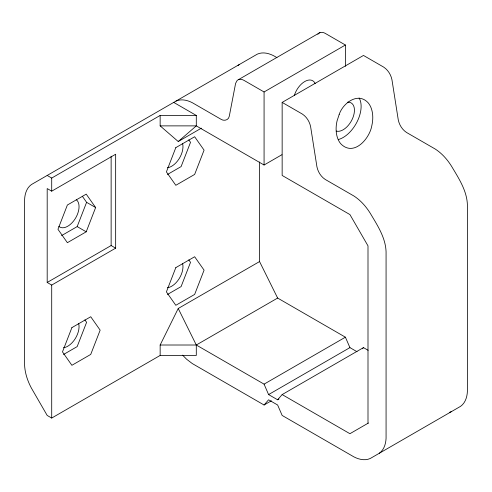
<?xml version="1.0" encoding="UTF-8"?>
<svg xmlns="http://www.w3.org/2000/svg" width="492" height="492" viewBox="0 0 492 492"><rect width="100%" height="100%" fill="white"/><g stroke="black" fill="none" stroke-linecap="round" stroke-linejoin="round"><path stroke-width="0.74" d="M61.586 235.6L77.176 226.597L86.598 202.323L82.318 196.234M86.217 231.812L95.632 207.538L86.217 194.137L67.379 205.016L57.958 229.29L67.379 242.691L86.217 231.812L77.176 226.597M276.916 57.644C271.283 53.979 263.817 51.211 257.298 54.145L31.377 184.574C26.666 187.913 24.821 194.014 24.6 199.555L24.6 365.248C25 373.243 27.626 381.029 31.377 388.053L47.189 415.445L51.709 418.052L160.152 355.445L160.152 345.009L178.227 308.49L259.555 261.566L259.555 161.985M317.863 34.28C319.413 31.783 322.949 31.974 325.206 33.351L345.402 45.012L345.402 66.315M182.587 355.132L186.628 359.246L192.329 363.588L264.075 405.008L268.589 399.793L277.629 405.008L282.15 415.445L353.896 456.865C358.803 459.442 365.009 460.899 370.255 458.489L460.623 406.312C465.334 402.973 467.179 396.872 467.4 391.331L467.4 204.77C466.877 190.502 458.606 178.165 451.588 166.314C447.376 159.556 441.945 153.381 435.223 149.039L406.533 132.477C402.216 129.648 399.295 124.9 398.268 119.882L391.946 79.704C390.912 74.686 387.991 69.938 383.674 67.109L363.477 55.448L282.15 102.404L282.15 175.447L349.923 214.573L367.998 245.877L367.998 423.268M160.152 345.009L196.296 345.009L264.075 384.141L268.589 394.578L277.629 399.793L282.15 394.578L363.477 347.616L368.127 350.304M362.475 348.779L363.477 347.616M196.296 115.448L160.152 115.448L160.152 125.878L178.227 141.53L196.296 125.878L196.296 115.448L173.707 102.404M238.054 65.504L239.223 64.575M379.289 453.267C384.006 449.928 385.845 443.833 386.072 438.286L386.072 251.732C385.55 237.458 377.278 225.121 370.255 213.27C366.042 206.511 360.618 200.342 353.896 195.994L325.206 179.432C320.889 176.603 317.967 171.856 316.94 166.837L310.612 126.659C309.585 121.641 306.664 116.893 302.346 114.064L282.15 102.404M319.923 32.589L237.212 80.368L235.607 83.357L229.284 116.229C228.774 120.134 223.983 121.376 221.013 119.279L192.329 102.717C187.415 100.14 181.216 98.689 175.964 101.1M47.189 175.447L51.709 178.055L160.152 115.448M51.709 191.173L115.657 154.242L115.657 248.153L51.709 285.071L47.189 282.463L47.189 188.565L51.709 191.173L51.709 178.055M178.227 141.53L201.369 128.172M238.589 79.544L242.039 79.513L243.872 80.307L264.075 91.967L345.402 45.012M167.458 174.475L181.099 166.597L190.521 142.323L188.805 139.888M47.189 282.463L111.137 245.545L115.657 248.153M160.152 125.878L196.296 125.878L264.075 165.011L281.928 154.703M63.536 354.474L77.176 346.596L86.598 322.322L84.882 319.886M167.458 294.474L181.099 286.596L190.521 262.322L188.805 259.887M160.152 355.445L196.296 355.445L196.296 345.009L277.629 298.054L345.402 337.186L349.923 347.616L357.02 351.719M264.075 384.141L345.402 337.186M268.589 394.578L349.923 347.616M264.075 405.008L271.344 400.808M277.629 399.793L278.952 399.03M368.434 423.015L349.923 433.704L282.15 394.578M449.503 412.358L451.588 411.533M86.598 202.323L95.632 207.538M259.555 261.566L277.629 298.054M178.227 308.49L196.296 345.009M264.075 91.967L264.075 165.011M111.137 156.216L111.137 245.545M51.709 285.071L51.709 418.052M182.593 143.523A15.978 9.225 -60 0 1 179.131 158.707A15.978 9.225 -60 0 1 167.36 167.747M76.248 199.69A15.978 9.225 -60 0 1 74.925 219.143A15.978 9.225 -60 0 1 58.8 226.314M78.671 323.521A15.978 9.225 -60 0 1 75.208 338.705A15.978 9.225 -60 0 1 63.437 347.746M182.593 263.521A15.978 9.225 -60 0 1 179.131 278.706A15.978 9.225 -60 0 1 167.36 287.746M347.469 102.201A15.978 9.225 -60 0 1 352.93 117.625A15.978 9.225 -60 0 1 336.27 131.069M294.302 95.608A15.978 9.225 -60 0 1 304.739 81.531A15.978 9.225 -60 0 1 315.175 83.56M359.092 97.951A25.424 14.68 -60 0 1 357.167 121.647A25.424 14.68 -60 0 1 338.49 139.488M339.185 114.464L337.075 120.841A26.359 17.909 -70.9 0 0 340.673 143.676C353.625 157.151 369.615 138.781 371.811 125.7A26.359 17.909 -70.9 0 0 368.213 102.865C358.09 91.623 342.887 103.117 339.185 114.464M71.894 327.623L62.478 351.897L71.894 365.298L90.731 354.424L100.153 330.15L90.731 316.75L71.894 327.623M175.816 147.625L166.401 171.899L175.816 185.299L194.654 174.426L204.075 150.146L194.654 136.751L175.816 147.625M175.816 267.623L166.401 291.897L175.816 305.298L194.654 294.425L204.075 270.151L194.654 256.75L175.816 267.623"/></g></svg>
